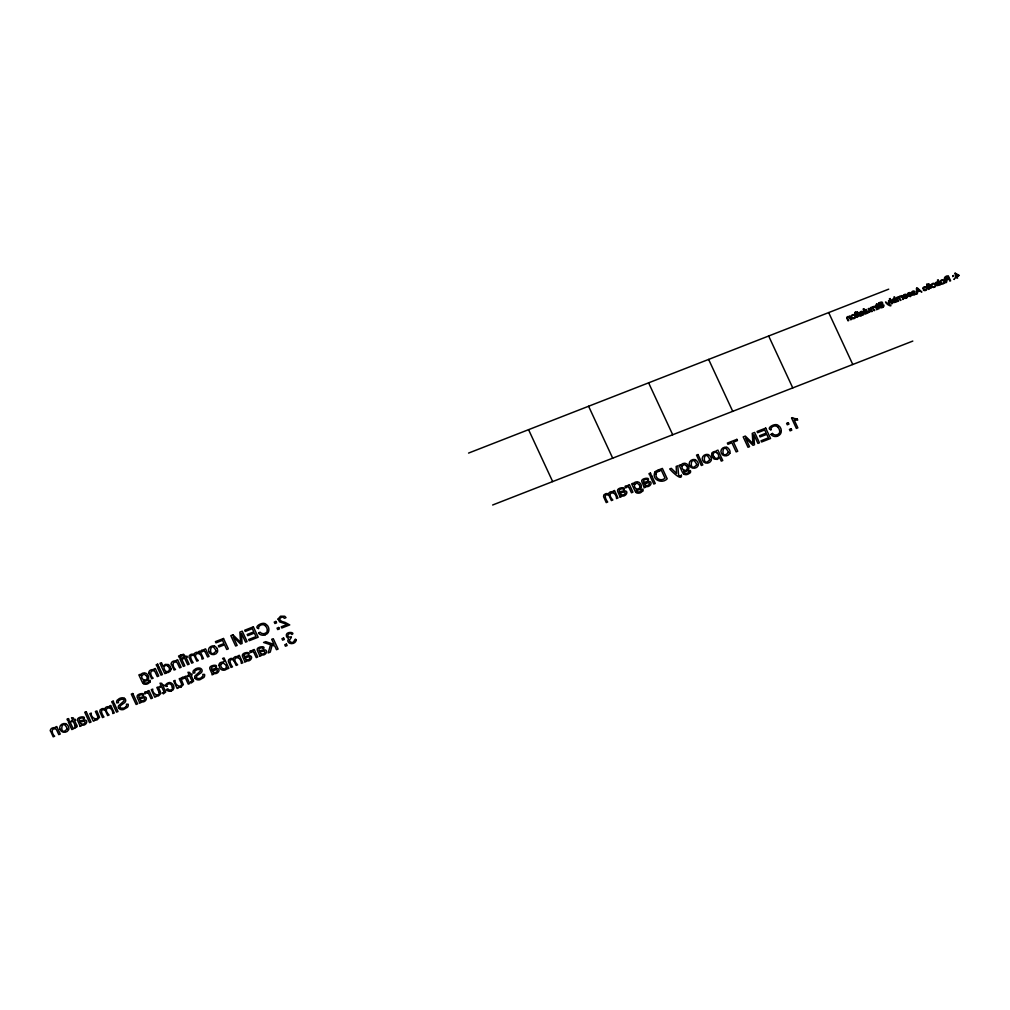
<?xml version="1.0" encoding="UTF-8"?>
<svg xmlns="http://www.w3.org/2000/svg" width="1010" height="1010" viewBox="0 0 1010 1010"><rect width="100%" height="100%" fill="white"/><g stroke="black" fill="none" stroke-linecap="round" stroke-linejoin="round"><path stroke-width="1.5" d="M172.47 687.961L172.382 687.065M655.919 474.031C655.364 479.094 661.361 481.606 665.034 478.197L661.361 470.269L658.836 471.253M244.117 655.01L244.092 655.856A5.656 4.949 -9.1 0 0 244.369 656.588A16.501 14.443 -9.1 0 0 247.185 655.97L247.829 655.843A7.651 6.691 -9.1 0 1 248.675 655.667C254.621 655.288 250.392 663.014 246.036 660.489A3.434 3.005 -9.1 0 1 246.175 661.525L244.635 662.131A3.472 3.043 -9.1 0 0 244.546 660.931A14.405 12.6 -9.1 0 0 244.218 660.111L242.665 656.702A6.906 6.035 -9.1 0 1 242.337 655.831C241.516 652.081 251.856 651.374 248.523 654.467M220.748 664.428L223.159 662.926L225.735 664.997A5.555 4.861 -9.1 0 1 226.316 667.105A2.437 2.134 -9.1 0 1 222.604 668.772M141.678 675.665L144.165 674.125L146.601 675.955M634.469 484.573L636.957 483.033L639.393 484.851M681.965 466.039L684.464 464.499L686.901 466.317M729.775 453.402C728.159 456.836 722.289 456.798 721.254 452.884A4.659 4.078 -9.1 0 1 726.859 447.215M654.821 472.352C651.475 479.725 662.169 484.32 667.193 478.803L662.371 468.425L658.242 470.041M871.175 308.252L872.589 307.949L874.067 310.676L874.774 310.398C870.481 306.863 876.806 305.361 876.541 309.704L877.248 309.426L875.582 305.841L875.178 306.585M897.436 298L898.85 297.71L900.339 300.425L901.046 300.147C896.741 296.637 903.066 295.097 902.801 299.465L903.508 299.187L901.842 295.589L901.45 296.334A1.477 1.3 -9.1 0 0 898.95 297.331M879.407 305.765L881.869 303.694L880.669 302.861A3.384 2.967 -9.1 0 0 880.038 303.076L878.485 304.742A1.831 1.603 -9.1 0 1 878.902 303.013M907.952 293.329L907.725 293.67A1.667 1.452 -9.1 0 0 907.737 294.39L910.199 293.38A1.3 1.136 -9.1 0 1 909.972 293.998L908.23 295.829L910.338 296.612L911.752 294.705L910.401 295.993M125.859 706.76L126.427 705.965A2.323 2.033 -9.1 0 0 126.566 705.472L126.439 704.172L128.169 704.222A4.305 3.762 -9.1 0 1 128.119 706.078A4.065 3.56 -9.1 0 1 127.449 707.29L123.548 709.512A5.441 4.76 -9.1 0 1 121.705 709.689L121.137 709.626A3.674 3.219 -9.1 0 1 119.9 709.172A3.901 3.409 -9.1 0 1 119.483 708.894A3.51 3.068 -9.1 0 1 118.624 707.833M202.24 676.965L202.795 676.17A2.323 2.033 -9.1 0 0 202.934 675.677L202.808 674.377L204.538 674.428A4.305 3.762 -9.1 0 1 204.5 676.283A4.065 3.56 -9.1 0 1 203.831 677.495L199.917 679.717A5.441 4.76 -9.1 0 1 198.074 679.894L197.505 679.831A3.674 3.219 -9.1 0 1 196.268 679.376A3.901 3.409 -9.1 0 1 195.852 679.099A3.51 3.068 -9.1 0 1 194.993 678.026M913.343 293.683L914.063 294.554M883.232 307.015L882.134 307.621M913.899 292.42C907.674 297.824 919.946 292.849 914.403 294.428M258.636 633.156L260.062 632.184A4.053 3.535 -9.1 0 0 267.536 630.152M771.009 434.414L772.435 433.454M641.451 489.799L642.789 489.067A2.714 2.373 -9.1 0 1 642.789 491.277M688.946 471.266L690.297 470.534A2.714 2.373 -9.1 0 1 690.284 472.743M83.666 718.779C87.201 715.711 76.545 716.418 77.505 720.143A6.906 6.035 -9.1 0 0 77.82 721.014L79.361 724.422A14.405 12.6 -9.1 0 1 79.689 725.256A3.472 3.043 -9.1 0 1 79.765 726.442L81.318 725.849A3.434 3.005 -9.1 0 0 81.166 724.801C85.736 727.162 89.751 719.436 83.83 719.991A7.651 6.691 -9.1 0 0 82.971 720.168L82.34 720.319A16.501 14.443 -9.1 0 1 79.525 720.951A5.656 4.949 -9.1 0 1 79.234 720.168L79.26 719.322A2.891 2.525 -9.1 0 1 83.83 718.64M143.268 695.524C146.538 692.317 136.135 693.302 137.107 696.887A6.906 6.035 -9.1 0 0 137.436 697.758L138.976 701.167A14.405 12.6 -9.1 0 1 139.292 702A3.472 3.043 -9.1 0 1 139.367 703.187L140.92 702.594A3.434 3.005 -9.1 0 0 140.769 701.546C145.175 703.932 149.379 696.357 143.508 696.736A7.651 6.691 -9.1 0 0 142.574 696.913L141.956 697.077A16.501 14.443 -9.1 0 1 139.127 697.695A5.656 4.949 -9.1 0 1 138.837 696.913L138.862 696.067A2.891 2.525 -9.1 0 1 143.433 695.385M862.603 312.204L863.26 311.85M215.925 667.181C219.208 663.898 208.615 665.098 209.764 668.544A6.906 6.035 -9.1 0 0 210.08 669.415L211.62 672.824A14.405 12.6 -9.1 0 1 211.948 673.645A3.472 3.043 -9.1 0 1 212.024 674.844L213.564 674.251A3.434 3.005 -9.1 0 0 213.426 673.203C217.996 675.576 222.011 667.837 216.077 668.393A7.651 6.691 -9.1 0 0 215.231 668.569L214.6 668.721A16.501 14.443 -9.1 0 1 211.772 669.352A5.656 4.949 -9.1 0 1 211.481 668.569L211.519 667.724A2.891 2.525 -9.1 0 1 216.077 667.042M263.421 648.647C266.602 645.314 255.795 646.703 257.26 650.011A6.906 6.035 -9.1 0 0 257.588 650.882L259.128 654.291A14.405 12.6 -9.1 0 1 259.444 655.124A3.472 3.043 -9.1 0 1 259.519 656.311L261.072 655.717A3.434 3.005 -9.1 0 0 260.921 654.669C265.744 656.917 269.481 649.102 263.585 649.859A7.651 6.691 -9.1 0 0 262.726 650.036L262.108 650.2A16.501 14.443 -9.1 0 1 259.28 650.819A5.656 4.949 -9.1 0 1 258.989 650.036L259.014 649.19A2.891 2.525 -9.1 0 1 263.585 648.508M623.726 489.623C627.109 486.479 616.504 487.35 617.565 490.986A6.906 6.035 -9.1 0 0 617.88 491.857L619.42 495.266A14.405 12.6 -9.1 0 1 619.749 496.087A3.472 3.043 -9.1 0 1 619.824 497.286L621.365 496.68A3.434 3.005 -9.1 0 0 621.226 495.645M647.94 480.167C651.16 476.834 640.289 478.235 641.779 481.53A6.906 6.035 -9.1 0 0 642.107 482.401L643.648 485.81M890.845 305.146C891.994 307.293 885.997 304.288 885.53 301.952L888.762 304.136L888.573 300.765L889.33 300.475L889.76 304.995M166.498 689.552L167.875 688.82A2.575 2.26 -9.1 0 0 172.773 687.987M923.582 289.895L924.238 289.542M903.899 297.761L904.581 297.394M265.213 634.684C270.087 633.51 269.923 626.718 266.135 624.382C263.08 620.797 252.803 627.387 258.585 628.536M777.586 435.941C782.46 434.78 782.295 427.975 778.508 425.639C775.453 422.066 765.176 428.657 770.958 429.805M947.885 279.265L948.832 278.899L949.855 281.108L950.612 280.805L948.314 275.844C944.83 275.364 942.267 280.022 946.597 279.707A3.232 2.828 -9.1 0 0 945.941 281.045L945.562 282.775L946.509 282.409L946.963 280.401A2.222 1.944 -9.1 0 1 947.266 279.644M468.552 453.086L888.712 289.163M903.609 297.205L906.715 295.993A1.452 1.275 -9.1 0 1 904.392 297.546M860.747 315.865L861.48 315.587A1.641 1.439 -9.1 0 0 861.416 315.082C864.068 316.092 865.128 312.305 862.843 312.772A3.661 3.194 -9.1 0 0 862.275 312.873L862.035 312.923A7.891 6.906 -9.1 0 1 860.621 313.239M492.64 505L912.8 341.077M792.484 417.622L791.537 417.988L796.372 428.404L797.837 427.836L794.075 419.718A9.885 8.648 -9.1 0 0 797.736 420.059L797.155 418.872M171.22 690.966C175.285 690.007 174.465 684.25 171.119 682.937C168.455 680.854 162.547 686.649 166.89 686.409M180.853 687.191L183.365 684.591L180.689 678.202L179.212 678.77L181.358 683.404A7.638 6.679 -9.1 0 1 181.699 684.313C180.929 688.681 174.187 684.591 175.109 680.374L173.632 680.942L177.129 688.466L178.442 687.949L178.341 687.04A3.472 3.03 -9.1 0 0 180.853 687.204M190.789 681.813L191.269 682.987L193.604 681.157A8.421 7.373 -9.1 0 0 193.049 679.654M162.85 692.708L163.33 693.883L165.665 692.052A8.421 7.373 -9.1 0 0 165.122 690.55L163.14 686.207L164.226 685.79L163.759 684.805L162.686 685.222L161.815 683.353L159.997 683.164L161.221 685.79L159.731 686.371L160.199 687.356L161.676 686.787L163.721 691.181A3.762 3.295 -9.1 0 1 163.986 691.875M929.768 288.292L931.182 288.09L930.5 284.971L928.48 283.709L928.581 285.716L929.288 285.439L930.26 287.547M858.109 316.256L859.497 316.054L858.816 312.936L856.796 311.686L857.376 312.936L856.669 313.214L858.576 315.511M646.88 482.843C651.538 481.278 648.761 487.641 645.377 485.002M262.36 651.324C267.145 649.821 264.153 656.109 260.782 653.432M214.865 669.857C219.612 668.342 216.721 674.68 213.274 671.966M82.605 721.456C87.378 719.953 84.411 726.24 81.027 723.564M910.061 296.119L909.328 295.248A7.663 6.704 -9.1 0 1 909.745 294.958A14.923 13.054 -9.1 0 0 910.212 294.63L910.995 293.582L910.149 292.597A2.209 1.932 -9.1 0 0 908.028 293.38M923.039 288.57L923.771 288.393M122.096 708.338L121.238 708.212A1.906 1.667 -9.1 0 1 120.152 707.227A1.667 1.464 -9.1 0 1 120.24 706.116L120.783 705.46A5.05 4.419 -9.1 0 1 121.213 705.119L124.533 702.745A4.482 3.914 -9.1 0 0 125.152 702.076L125.493 701.521A3.106 2.727 -9.1 0 0 124.482 698.402M862.843 313.365L862.161 313.466A6.199 5.429 -9.1 0 1 860.848 313.719L862.098 314.729L863.386 313.731M849.044 317.014L847.554 317.771L848.741 320.549L848.034 320.827L846.961 318.516A3.384 2.967 -9.1 0 1 846.759 317.973M621.365 495.683C625.367 497.993 630.076 490.267 623.877 490.835A7.651 6.691 -9.1 0 0 623.031 491.012L622.4 491.163A16.501 14.443 -9.1 0 1 619.572 491.782A5.656 4.949 -9.1 0 1 619.281 491.012L619.319 490.166A2.891 2.525 -9.1 0 1 623.877 489.484M607.957 494.761C603.159 493.827 605.722 499.596 607.704 502.02L606.24 502.589L603.563 496.667L603.841 494.925L605.558 493.776A3.295 2.878 -9.1 0 1 607.831 493.751L608.651 494.13M104.232 709.752C99.397 708.818 102.048 714.562 103.967 716.999L102.502 717.58L99.838 711.646L100.104 709.916L101.833 708.767A3.295 2.878 -9.1 0 1 104.093 708.742L104.914 709.108M232.755 659.606C227.932 658.634 230.57 664.618 232.502 666.853L231.037 667.433L228.361 661.5L228.639 659.77L230.356 658.621A3.295 2.878 -9.1 0 1 232.628 658.596L233.449 658.962M193.415 655.339C188.756 654.316 191.016 660.01 193.15 662.585L191.685 663.153L189.022 657.232L189.287 655.503L191.016 654.354A3.295 2.878 -9.1 0 1 193.289 654.328L194.097 654.695M621.226 494.509C624.193 496.844 627.601 490.658 622.779 492.261A12.966 11.35 -9.1 0 1 620.039 492.779M124.508 698.377L124.306 698.251A3.232 2.828 -9.1 0 0 123.144 697.847L122.324 697.796A6.06 5.303 -9.1 0 0 120.253 698.2A8.168 7.146 -9.1 0 0 119.319 698.579L117.223 700.195A3.484 3.043 -9.1 0 0 116.781 701.066A3.876 3.384 -9.1 0 0 116.806 702.935L118.448 702.67L118.347 701.483A2.209 1.932 -9.1 0 1 118.725 700.662L121.137 699.311L123.334 699.387A1.591 1.389 -9.1 0 1 123.851 699.867A1.755 1.54 -9.1 0 1 124.028 700.296A1.439 1.262 -9.1 0 1 123.965 700.99L118.574 705.737A3.106 2.714 -9.1 0 0 118.473 707.404M245.884 659.24C249.596 661.815 252.096 655.25 247.463 657.131A12.966 11.35 -9.1 0 1 244.837 657.624M140.63 700.309C144.493 702.834 146.753 696.244 142.208 698.2A12.966 11.35 -9.1 0 1 139.582 698.693A10.289 8.989 -9.1 0 0 140.327 700.006L140.516 700.208M625.884 487.729C622.476 484.623 630.29 486.605 628.119 485.179L629.445 484.661L632.929 492.173L631.452 492.754L629.634 488.815A6.262 5.467 -9.1 0 0 628.7 487.413M250.682 652.561C247.273 649.468 255.088 651.437 252.917 650.011L254.242 649.493L257.727 657.018L256.262 657.586L254.432 653.659A6.262 5.467 -9.1 0 0 253.497 652.258M145.44 693.63C142.031 690.537 149.846 692.506 147.662 691.08L148.988 690.562L152.485 698.074L151.008 698.655L149.177 694.716A6.262 5.467 -9.1 0 0 148.255 693.327M751.554 442.165L745.329 436.067L743.196 436.901L748.006 447.278L749.534 446.685L745.506 437.999L753.018 445.322L754.457 444.766L753.826 434.578L757.929 443.403L759.457 442.809L754.634 432.431L752.248 433.366L752.955 443.579L752.096 442.708M683.543 473.93L683.063 473.362A13.067 11.426 -9.1 0 1 682.179 471.758L679.149 465.269L680.513 464.739L680.929 465.635A3.522 3.08 -9.1 0 1 682.949 463.54C686.232 462.075 689.855 465.787 688.795 469.057A3.573 3.118 -9.1 0 1 686.977 471.077L686.547 471.253A3.409 2.979 -9.1 0 1 683.682 471.216L683.884 471.645A8.875 7.764 -9.1 0 0 684.578 472.895A2.702 2.361 -9.1 0 0 688.732 472.188M636.048 492.463L635.568 491.895A13.067 11.426 -9.1 0 1 634.671 490.292L631.654 483.79L633.005 483.26L633.434 484.169A3.522 3.08 -9.1 0 1 635.454 482.073C638.737 480.596 642.36 484.32 641.299 487.59A3.573 3.118 -9.1 0 1 639.469 489.61L639.04 489.787A3.409 2.979 -9.1 0 1 636.174 489.749L636.388 490.178A8.875 7.764 -9.1 0 0 637.07 491.428A2.702 2.361 -9.1 0 0 641.236 490.721M143.256 683.555L142.776 682.987A13.067 11.426 -9.1 0 1 141.88 681.384L138.862 674.895L140.213 674.364L140.63 675.273A3.522 3.08 -9.1 0 1 142.662 673.178C145.945 671.7 149.568 675.412 148.508 678.682A3.573 3.118 -9.1 0 1 146.677 680.702L146.248 680.892A3.409 2.979 -9.1 0 1 143.382 680.854L143.597 681.283A8.875 7.764 -9.1 0 0 144.279 682.52A2.702 2.361 -9.1 0 0 148.445 681.813M645.125 484.787L645.011 484.648A10.289 8.989 -9.1 0 1 644.266 483.298M620.961 494.294L620.847 494.168A10.289 8.989 -9.1 0 1 620.052 492.741M260.668 653.331L260.555 653.192A10.289 8.989 -9.1 0 1 259.747 651.766A12.966 11.35 -9.1 0 0 262.348 651.286M245.771 659.139L245.594 658.937A10.289 8.989 -9.1 0 1 244.849 657.586M213.16 671.865L212.984 671.65A10.289 8.989 -9.1 0 1 212.251 670.299M914.202 291.814L911.727 292.824A1.667 1.452 -9.1 0 1 911.702 292.18L911.967 291.764A2.209 1.932 -9.1 0 1 914.075 291.019L914.997 291.953L914.214 293.064A14.923 13.054 -9.1 0 1 913.76 293.392A7.663 6.704 -9.1 0 0 913.343 293.683M168.316 666.322L167.988 665.994A2.373 2.083 -9.1 0 0 164.024 666.928A5.126 4.482 -9.1 0 0 164.529 669.441A4.292 3.75 -9.1 0 0 165.918 671.309A2.386 2.083 -9.1 0 0 169.44 669.996M216.91 648.281L215.812 646.943A3.825 3.346 -9.1 0 0 214.398 646.211M896.741 298.909L897.877 301.384L898.584 301.106L897.36 298.341M870.468 309.161L871.617 311.623L872.312 311.358L871.087 308.593M849.347 316.673L849.751 315.915L851.417 319.514L850.71 319.779L849.801 317.822M828.68 312.582L852.781 364.496M768.66 336.002L792.762 387.916M708.641 359.421L732.73 411.335M648.609 382.841L672.711 434.755M588.59 406.247L612.691 458.174M613.689 492.047L613.209 490.986L614.522 490.481L618.006 497.993L616.542 498.574C616.1 489.686 605.154 492.072 612.843 500.013L611.378 500.581L609.346 496.213A3.194 2.79 -9.1 0 0 608.02 494.685M528.571 429.667L552.672 481.593M238.499 656.891L238.007 655.831L239.32 655.313L242.817 662.838L241.339 663.406C240.847 654.392 229.901 657.068 237.653 664.845L236.176 665.426L234.143 661.058M199.147 652.611L198.654 651.564L199.98 651.046L203.464 658.57L201.987 659.139C201.785 650.263 190.385 652.864 198.301 660.578L196.824 661.159L194.804 656.79A3.194 2.79 -9.1 0 0 193.465 655.263M193.087 679.642L191.079 675.311L192.152 674.895L191.698 673.897L190.612 674.327L189.754 672.458L187.936 672.269L189.148 674.895L187.671 675.475L188.138 676.46L189.615 675.879L191.648 680.286A3.762 3.295 -9.1 0 1 191.925 680.98M109.964 707.038L109.471 705.977L110.797 705.46L114.281 712.984L112.804 713.552C112.653 704.728 101.164 707.202 109.118 714.992L107.641 715.572L105.621 711.204A3.194 2.79 -9.1 0 0 104.282 709.677M76.659 725.054L74.652 720.736L75.737 720.307L75.283 719.322L74.197 719.739L73.339 717.883L71.508 717.693L72.733 720.319L71.255 720.887L71.71 721.885L73.187 721.304L75.232 725.698M689.565 465.256C690.6 469.17 696.483 469.195 698.087 465.762A4.583 4.002 -9.1 0 0 698.175 463.337L698.137 463.098A8.484 7.423 -9.1 0 0 697.607 461.911L696.509 460.56A3.825 3.346 -9.1 0 0 695.082 459.828M208.881 651.627C209.916 655.54 215.786 655.578 217.402 652.132A4.583 4.002 -9.1 0 0 217.478 649.708L217.453 649.481A8.484 7.423 -9.1 0 0 216.91 648.281M60.095 729.296C61.13 733.209 67.001 733.247 68.604 729.801A4.583 4.002 -9.1 0 0 68.693 727.389L68.655 727.149A8.484 7.423 -9.1 0 0 68.124 725.95L67.026 724.612A3.825 3.346 -9.1 0 0 65.599 723.88M158.999 692.128L156.853 687.494L158.33 686.914L161.007 693.314L158.494 695.915A3.472 3.03 -9.1 0 1 155.969 695.776L156.083 696.673L154.77 697.19L151.285 689.666L152.75 689.098C151.525 692.696 158.28 697.569 159.34 693.176A7.638 6.679 -9.1 0 0 158.987 692.128M149.366 673.733L151.702 678.758L153.166 678.19C150.54 676.536 149.051 669.756 153.785 670.779A1.54 1.351 -9.1 0 1 154.126 670.918L154.934 671.688A6.527 5.706 -9.1 0 1 155.376 672.471L157.282 676.586L158.759 676.006L155.275 668.494L153.949 669.011L154.252 669.971A3.396 2.979 -9.1 0 0 151.55 669.756A3.257 2.841 -9.1 0 0 148.811 672.811M681.434 475.255C682.23 482.578 668.33 467.946 669.794 468.918L671.271 468.337L676.561 473.475L676.17 466.431L677.76 465.799L678.644 475.268A5.454 4.772 -9.1 0 0 679.149 475.685M97.856 717.024C97.73 721.191 90.016 717.592 91.291 713.073L89.814 713.653L93.311 721.165L94.624 720.648L94.511 719.739A3.472 3.03 -9.1 0 0 97.036 719.903L99.548 717.289L96.859 710.901L95.394 711.469L97.528 716.103A7.638 6.679 -9.1 0 1 97.869 717.024M917.231 288.772L917.32 291.385L919.264 290.627L917.964 289.428A7.916 6.918 -9.1 0 1 917.206 288.595M608.462 494.105A3.093 2.714 -9.1 0 1 613.524 492.236M625.872 487.716A1.894 1.654 -9.1 0 1 628.826 487.3M639.292 484.914A4.747 4.154 -9.1 0 1 639.936 487.451M639.822 487.451A2.449 2.146 -9.1 0 1 636.388 488.79A4.368 3.813 -9.1 0 1 634.608 484.598M642.398 491.1A4.419 3.863 -9.1 0 1 636.199 492.678M641.426 489.812A1.565 1.363 -9.1 0 1 641.4 490.797M646.867 482.805A12.966 11.35 -9.1 0 1 644.254 483.335M643.635 485.823A14.405 12.6 -9.1 0 1 643.963 486.643A3.472 3.043 -9.1 0 1 644.039 487.83L645.592 487.237A3.434 3.005 -9.1 0 0 645.441 486.201C649.708 488.575 654.152 481.139 648.18 481.379A7.651 6.691 -9.1 0 0 647.246 481.555L646.627 481.719A16.501 14.443 -9.1 0 1 643.799 482.338M648.104 480.028A2.891 2.525 -9.1 0 0 643.509 480.697L643.509 481.555A5.656 4.949 -9.1 0 0 643.799 482.3M655.957 474.031A3.484 3.055 -9.1 0 1 656.841 472.251A7.386 6.464 -9.1 0 1 658.848 471.316M654.606 472.175A8.13 7.108 -9.1 0 1 658.267 470.142M681.359 475.205A2.31 2.02 -9.1 0 1 679.099 475.899M686.8 466.38A4.747 4.154 -9.1 0 1 687.431 468.918M687.33 468.918A2.449 2.146 -9.1 0 1 683.896 470.256M683.985 470.13A4.368 3.813 -9.1 0 1 682.116 466.065M689.906 472.566A4.419 3.863 -9.1 0 1 683.694 474.144M688.921 471.279A1.565 1.363 -9.1 0 1 688.896 472.263M689.527 465.269A4.659 4.078 -9.1 0 1 695.17 459.575M708.212 454.487A4.659 4.078 -9.1 0 0 702.569 460.181C703.692 464.044 709.487 464.133 711.128 460.674A4.583 4.002 -9.1 0 0 711.217 458.25L711.179 458.01A8.484 7.423 -9.1 0 0 710.649 456.823L709.55 455.472A3.825 3.346 -9.1 0 0 708.124 454.74M716.645 452.72A4.646 4.065 -9.1 0 1 718.552 456.848M718.754 456.886A2.386 2.083 -9.1 0 1 715.32 458.174A3.005 2.626 -9.1 0 1 714.398 457.416M714.524 457.303A5.227 4.57 -9.1 0 1 713.211 453.755A2.399 2.096 -9.1 0 1 716.784 452.543M729.813 453.402A4.583 4.002 -9.1 0 0 729.864 450.978L729.826 450.738A8.484 7.423 -9.1 0 0 729.283 449.551L728.185 448.2A3.825 3.346 -9.1 0 0 726.771 447.468M779.909 431.409A4.053 3.535 -9.1 0 1 772.41 433.467M777.713 427.129A7.903 6.906 -9.1 0 1 779.669 431.422M770.832 429.818A4.002 3.497 -9.1 0 1 777.851 427.015M777.662 436.131A5.706 4.999 -9.1 0 1 770.946 434.452M797.155 418.746A8.004 7.007 -9.1 0 1 792.433 417.685M50.525 730.849A7.095 6.199 -9.1 0 0 50.879 731.77L53.189 736.82L54.666 736.239C52.103 734.409 50.475 727.932 55.285 728.829A1.54 1.351 -9.1 0 1 55.626 728.967L56.434 729.738A6.527 5.706 -9.1 0 1 56.876 730.533L58.782 734.636L60.259 734.055L56.762 726.543L55.436 727.061L55.739 728.021A3.396 2.979 -9.1 0 0 53.038 727.806A3.257 2.841 -9.1 0 0 50.311 730.861M60.044 729.321A4.659 4.078 -9.1 0 1 65.688 723.627M75.674 726.594A2.689 2.348 -9.1 0 1 74.424 727.276L74.525 728.475L77.177 726.632A8.421 7.373 -9.1 0 0 76.634 725.066M75.207 725.71A3.762 3.295 -9.1 0 1 75.497 726.405M82.593 721.418A12.966 11.35 -9.1 0 1 79.979 721.948M80.712 723.261A10.289 8.989 -9.1 0 1 79.992 721.897M104.737 709.096A3.093 2.714 -9.1 0 1 109.787 707.227M118.599 707.783A3.674 3.219 -9.1 0 1 118.435 707.379M122.096 708.338A4.166 3.636 -9.1 0 0 123.334 708.161L123.561 708.098A5.164 4.52 -9.1 0 0 125.884 706.773M145.415 693.617A1.894 1.654 -9.1 0 1 148.382 693.214M164.163 692.065A2.689 2.348 -9.1 0 1 162.913 692.746M172.192 687.09A5.404 4.722 -9.1 0 0 170.4 683.997A2.449 2.146 -9.1 0 0 166.802 686.434M171.258 691.08A4.053 3.548 -9.1 0 1 166.448 689.577M192.089 681.169A2.689 2.348 -9.1 0 1 190.852 681.851M194.968 677.988A3.674 3.219 -9.1 0 1 194.816 677.571M194.842 677.609A3.106 2.714 -9.1 0 1 194.943 675.942L200.334 671.195A1.439 1.262 -9.1 0 0 200.397 670.501A1.755 1.54 -9.1 0 0 200.22 670.072A1.591 1.389 -9.1 0 0 199.702 669.592L197.505 669.504L195.094 670.867A2.209 1.932 -9.1 0 0 194.728 671.675L194.829 672.875L193.175 673.14A3.876 3.384 -9.1 0 1 193.15 671.271A3.484 3.043 -9.1 0 1 193.604 670.4L195.688 668.784A8.168 7.146 -9.1 0 1 196.634 668.393A6.06 5.303 -9.1 0 1 198.692 668.001L199.513 668.052A3.232 2.828 -9.1 0 1 200.687 668.456L200.876 668.582A3.106 2.727 -9.1 0 1 201.899 671.738L201.533 672.281A4.482 3.914 -9.1 0 1 200.902 672.95L197.581 675.311A5.05 4.419 -9.1 0 0 197.152 675.665L196.622 676.321A1.667 1.464 -9.1 0 0 196.533 677.42A1.906 1.667 -9.1 0 0 197.619 678.417L198.465 678.543A4.166 3.636 -9.1 0 0 199.715 678.367L199.93 678.303A5.164 4.52 -9.1 0 0 202.252 676.978M214.852 669.819A12.966 11.35 -9.1 0 1 212.239 670.35M222.755 668.582A4.659 4.078 -9.1 0 1 220.9 664.454M233.272 658.949A3.093 2.714 -9.1 0 1 238.322 657.081M232.818 659.53A3.194 2.79 -9.1 0 1 234.067 661.083M244.092 654.985A2.891 2.525 -9.1 0 1 248.687 654.328M250.669 652.561A1.894 1.654 -9.1 0 1 253.624 652.144M146.501 676.006A4.747 4.154 -9.1 0 1 147.144 678.556A2.449 2.146 -9.1 0 1 143.597 679.881M143.685 679.768A4.368 3.813 -9.1 0 1 141.817 675.69M149.998 682.369A2.714 2.373 -9.1 0 0 149.972 680.172L148.659 680.904A1.565 1.363 -9.1 0 1 148.609 681.889M149.606 682.204A4.419 3.863 -9.1 0 1 143.407 683.77M149.379 673.721A7.095 6.199 -9.1 0 1 149.025 672.799M168.165 666.448A5.29 4.621 -9.1 0 1 169.491 669.983M171.397 664.075A7.095 6.199 -9.1 0 0 171.75 664.997L174.061 670.034L175.538 669.466C172.925 667.812 171.397 661.045 176.157 662.055A1.54 1.351 -9.1 0 1 176.485 662.194L177.305 662.964A6.527 5.706 -9.1 0 1 177.747 663.747L179.654 667.85L181.131 667.282L177.634 659.77L176.308 660.275L176.611 661.247A3.396 2.979 -9.1 0 0 173.909 661.032A3.257 2.841 -9.1 0 0 171.17 664.088M193.92 654.682A3.093 2.714 -9.1 0 1 198.97 652.801M204.828 651.627A6.262 5.467 -9.1 0 1 205.75 653.028L207.593 656.954L209.057 656.386L205.573 648.862L204.247 649.38C206.078 650.97 199.033 648.609 202.025 651.93A1.894 1.654 -9.1 0 1 204.954 651.513M208.83 651.639A4.659 4.078 -9.1 0 1 214.486 645.958M265.34 625.859A7.903 6.906 -9.1 0 1 267.296 630.152M258.459 628.548A4.002 3.497 -9.1 0 1 265.478 625.758M265.289 634.861A5.706 4.999 -9.1 0 1 258.573 633.194M846.683 317.973A1.578 1.376 -9.1 0 1 849.258 316.774M849.082 316.951A1.78 1.553 -9.1 0 1 849.738 317.834M860.823 315.865A2.992 2.613 -9.1 0 0 860.533 314.905L859.826 313.315A3.295 2.891 -9.1 0 1 859.649 312.86A1.982 1.73 -9.1 0 1 863.108 311.964M860.482 312.456A1.389 1.212 -9.1 0 1 862.679 312.14M860.672 313.201A1.477 1.288 -9.1 0 1 860.444 312.469M872.678 307.57A1.477 1.3 -9.1 0 1 875.102 306.674M870.292 309.237A1.616 1.414 -9.1 0 1 872.829 307.507M883.245 307.027A2.071 1.818 -9.1 0 0 883.813 304.995L883.056 305.222A1.755 1.54 -9.1 0 1 883.119 305.841L881.073 307.217L880.177 306.03A2.02 1.767 -9.1 0 1 880.556 305.676A15.036 13.155 -9.1 0 1 881.162 305.247L882.147 304.54A1.616 1.414 -9.1 0 0 882.096 302.318M882.008 307.469A1.957 1.704 -9.1 0 1 879.028 305.689M878.94 303.05A3.068 2.689 -9.1 0 1 881.225 302.179A1.679 1.464 -9.1 0 1 882.046 302.381M896.552 298.985A1.616 1.414 -9.1 0 1 899.102 297.268M903.988 295.602A1.3 1.136 -9.1 0 1 906.424 295.513L904.127 296.422A1.641 1.427 -9.1 0 1 904.038 295.627M903.344 297.331A2.31 2.02 -9.1 0 1 905.25 294.301A2.31 2.02 -9.1 0 1 907.561 296.953A2.31 2.02 -9.1 0 1 903.798 297.849M914.303 291.814A1.3 1.136 -9.1 0 1 913.974 292.433M923.494 288.305A1.464 1.288 -9.1 0 1 925.488 287.534A1.464 1.288 -9.1 0 1 926.132 289.315A1.464 1.288 -9.1 0 1 924.036 289.807M922.736 288.544A2.159 1.881 -9.1 0 1 925.577 286.878A2.159 1.881 -9.1 0 1 926.688 289.63A2.159 1.881 -9.1 0 1 923.355 290.097M296.157 639.86C296.132 644.14 288.645 645.201 287.724 640.858C290.135 637.247 285.855 638.585 286.322 634.81C286.941 630.947 295.753 632.487 291.991 634.52C290.148 631.364 285.413 636.035 289.251 637.108A3.813 3.333 -9.1 0 0 291.36 636.742C292.319 637.701 286.701 640.921 291.233 642.36C294.668 643.888 294.566 636.919 296.157 639.86M916.537 288.241L916.499 294.112L917.358 293.784L917.332 292.016L919.731 291.082L921.865 292.029L917.358 287.926L916.537 288.241M945.057 278.331L946.004 279.189L948.567 278.331L947.809 276.69L945.057 278.331M171.069 668.923L170.362 671.094L168.279 672.471A2.942 2.575 -9.1 0 1 165.893 672.281L166.17 673.114L164.794 673.645L159.984 663.28L161.448 662.699L163.178 666.423L165.223 664.403L168.417 664.542L170.236 666.297L171.069 668.923M219.069 665.224L219.486 667.244A8.838 7.726 -9.1 0 0 219.763 667.812L220.294 668.607A4.558 3.99 -9.1 0 0 222.011 669.92A3.889 3.396 -9.1 0 0 225.369 669.883A3.118 2.727 -9.1 0 0 227.061 667.875L227.49 668.809L228.866 668.279L224.043 657.901L222.566 658.482C228.361 664.264 218.842 659.833 219.069 665.123M892.158 300.323L893.762 302.634L896.842 301.788L894.532 296.826L893.837 297.104C896.186 299.566 891.653 298.291 892.158 300.273M935.79 283.292L937.394 285.603L940.474 284.757L938.176 279.795L937.469 280.073C939.704 282.447 935.235 281.424 935.803 283.204M67.291 728.677C58.984 738.802 61.042 715.534 67.291 728.677M216.077 651.008C207.681 661.045 209.916 637.916 216.077 651.008M696.774 464.625C688.378 474.675 690.613 451.546 696.774 464.625M709.815 459.537C701.546 469.625 703.553 446.433 709.815 459.537M728.45 452.265C720.054 462.327 722.289 439.173 728.45 452.265M870.203 311.534L867.211 313.34L865.545 309.754L866.252 309.477L867.805 312.204L869.395 311.433A3.649 3.194 -9.1 0 0 869.231 310.928L868.209 308.707L868.916 308.441L870.203 311.56M895.592 301.081C892.701 305.386 892.701 295.513 895.592 301.132M939.224 284.05C936.434 288.229 936.371 278.52 939.224 284.05M711.621 454.5L712.315 457.202L714.133 459.07L717.365 459.411L719.587 457.442L721.279 461.103L722.756 460.535L717.933 450.132L716.595 450.662C717.34 451.773 711.091 450.788 711.621 454.5M278.053 619.079L279.669 621.92L285.603 623.852A6.287 5.492 -9.1 0 1 287.13 624.458L281.234 626.781L281.803 628.005L289.731 624.912L284.883 622.274A23.988 20.983 -9.1 0 1 281.664 621.339L279.858 619.925L279.959 618.133L282.51 616.921L284.555 618.322L286.007 617.602L284.757 616.251L280.515 616.201L278.053 619.079M272.094 645.201L270.263 652.119L268.168 652.94L270.566 644.721L263.572 642.474L265.731 641.64L274.076 644.456L271.69 639.317L273.268 638.699L278.091 649.077L276.5 649.695L274.834 646.097L272.094 645.201M181.712 678.026L182.696 679.099A1.894 1.654 -9.1 0 1 185.638 678.669A6.262 5.467 -9.1 0 1 186.433 680.184L188.264 684.123L189.741 683.543L186.244 676.031L184.918 676.548C186.118 678.581 182.696 675.602 181.712 678.026M180.613 655.149C180.853 657.169 184.022 654.24 184.199 657.207L182.507 657.864L182.961 658.861L184.653 658.192L187.683 664.719L189.148 664.151L186.118 657.624L187.431 657.119L186.964 656.121L185.663 656.626L183.58 654.265L180.702 655.099M855.344 312.115L854.965 313.087L855.344 312.115M863.828 308.808L863.121 309.085L865.418 314.047L866.125 313.769L863.828 308.808M876.718 303.783L876.339 304.755L876.718 303.783M890.088 298.556L889.393 298.834L891.691 303.795L892.398 303.518L890.088 298.556M927.028 284.151L926.65 285.123L927.028 284.151M955.132 273.18L955.536 277.485L957.568 278.091L957.013 276.904L959.235 275.377L955.132 273.18M855.975 313.479L855.281 313.757L856.947 317.355L857.642 317.077L855.975 313.479M877.349 305.146L876.642 305.424L878.321 309.01L879.016 308.744L877.349 305.146M927.66 285.514L926.965 285.792L928.632 289.39L929.326 289.113L927.66 285.514M953.301 275.515L952.821 276.525L953.301 275.515M958.553 275.654L956.748 276.349L955.712 274.114L958.553 275.654M954.652 278.406L954.172 279.416L954.652 278.406M157.661 664.176L156.184 664.757L156.866 666.221L158.343 665.64L157.661 664.176M180.02 655.452L178.555 656.033L179.237 657.497L180.702 656.917L180.02 655.452M223.513 638.484L215.42 641.64L215.989 642.865L222.503 640.327L223.993 643.547L218.362 645.744L218.93 646.968L224.561 644.771L226.745 649.481L228.336 648.862L223.513 638.484M232.957 634.81L230.81 635.644L235.633 646.009L237.161 645.415L233.133 636.729L240.645 644.052L242.084 643.496L241.453 633.308L245.556 642.145L247.084 641.552L242.261 631.174L239.875 632.108L240.582 642.322L232.957 634.81M253.358 626.844L244.685 630.227L245.253 631.452L252.336 628.687L253.813 631.869L247.185 634.457L247.74 635.669L254.381 633.081L256.022 636.616L248.662 639.481L249.23 640.706L258.181 637.222L253.358 626.844M650.453 473.084L648.975 473.652L649.657 475.117L651.134 474.548L650.453 473.084M697.998 454.538L696.521 455.106L701.344 465.484L702.808 464.916L697.998 454.538M736.871 439.363L727.364 443.074L727.932 444.299L731.897 442.746L736.151 451.899L737.742 451.281L733.487 442.127L737.439 440.587L736.871 439.363M765.731 428.101L757.058 431.485L757.626 432.709L764.721 429.944L766.186 433.126L759.558 435.714L760.113 436.939L766.754 434.351L768.395 437.873L761.035 440.751L761.603 441.976L770.554 438.479L765.731 428.101M158.987 667.042L157.51 667.61L161.007 675.135L162.471 674.554L158.987 667.042M181.345 658.318L179.881 658.886L183.365 666.411L184.843 665.83L181.345 658.318M275.919 621.415L274.24 622.072L274.909 623.524L276.589 622.867L275.919 621.415M651.778 475.937L650.301 476.518L653.798 484.03L655.263 483.462L651.778 475.937M788.292 422.685L786.613 423.341L787.282 424.793L788.961 424.137L788.292 422.685M278.735 627.488L277.056 628.144L277.725 629.596L279.404 628.94L278.735 627.488M791.108 428.745L789.429 429.401L790.098 430.853L791.777 430.197L791.108 428.745M68.478 718.602L67.001 719.17L67.683 720.635L69.16 720.067L68.478 718.602M86.216 711.671L84.739 712.252L89.562 722.63L91.039 722.049L86.216 711.671M113.183 701.155L111.706 701.735L112.388 703.2L113.865 702.619L113.183 701.155M132.777 693.504L131.3 694.085L136.123 704.462L137.6 703.882L132.777 693.504M69.804 721.456L68.326 722.036L71.824 729.548L73.288 728.967L69.804 721.456M114.509 704.02L113.032 704.589L116.529 712.113L117.993 711.532L114.509 704.02M283.621 638.03L281.954 638.686L282.623 640.138L284.302 639.481L283.621 638.03M286.436 644.102L284.769 644.759L285.439 646.211L287.118 645.554L286.436 644.102M852.629 317.986A1.679 1.464 -9.1 0 0 855.015 316.446A1.679 1.464 -9.1 0 0 852.402 315.448A1.679 1.464 -9.1 0 0 852.629 317.986M852.503 318.592A2.361 2.071 -9.1 0 0 855.735 316.269A2.361 2.071 -9.1 0 0 851.96 315.057A2.361 2.071 -9.1 0 0 852.503 318.592M932.785 286.714A1.679 1.464 -9.1 0 0 935.172 285.186A1.679 1.464 -9.1 0 0 932.546 284.189A1.679 1.464 -9.1 0 0 932.785 286.714M932.659 287.32A2.361 2.071 -9.1 0 0 935.879 284.997A2.361 2.071 -9.1 0 0 932.104 283.785A2.361 2.071 -9.1 0 0 932.659 287.32M941.699 283.242A1.679 1.464 -9.1 0 0 944.085 281.702A1.679 1.464 -9.1 0 0 941.459 280.704A1.679 1.464 -9.1 0 0 941.699 283.242M941.572 283.848A2.361 2.071 -9.1 0 0 944.792 281.525A2.361 2.071 -9.1 0 0 941.017 280.3A2.361 2.071 -9.1 0 0 941.572 283.848"/></g></svg>
